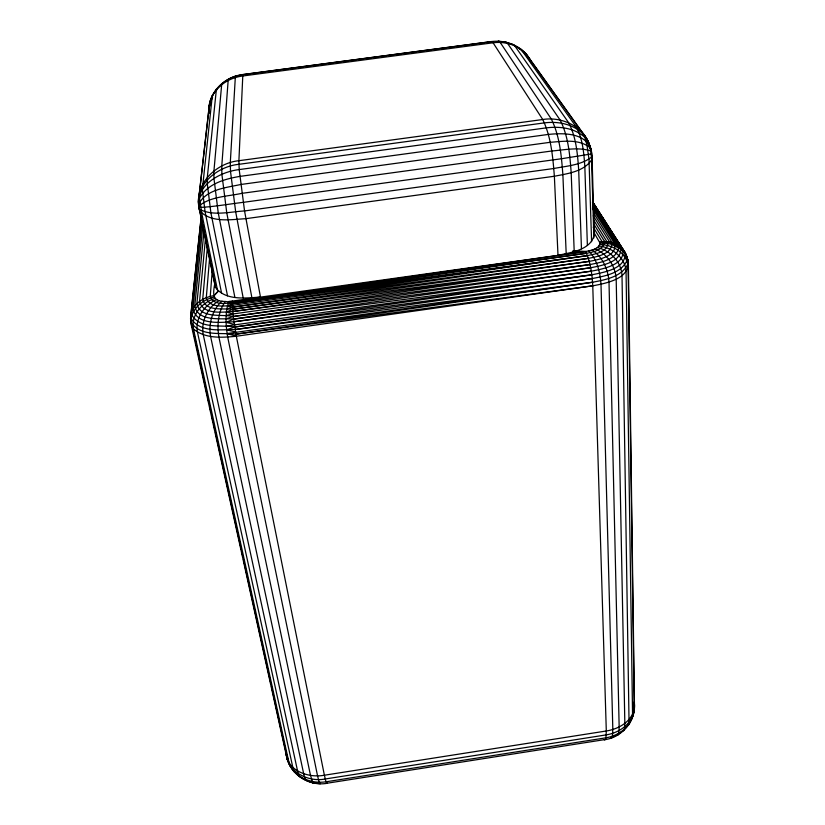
<?xml version="1.0" encoding="UTF-8"?>
<svg xmlns="http://www.w3.org/2000/svg" width="825" height="825" viewBox="0 0 825 825"><rect width="100%" height="100%" fill="white"/><g stroke="black" fill="none" stroke-linecap="round" stroke-linejoin="round"><path stroke-width="1.24" d="M593.536 231.815L600.023 243.024C599.012 249.346 590.752 250.398 585.585 251.512L232.279 301.073L233.258 316.501L236.332 336.249L324.39 775.222L325.988 781.801L327.154 783.296C309.787 786.493 291.07 775.304 286.894 757.938L191.369 325.401L190.792 315.057L201.145 217.14M592.835 202.115L624.999 252.409L628.021 260.473L628.382 263.825L634.425 703.694C635.879 721.308 621.637 737.746 604.209 739.747L605.241 739.52L605.932 737.818L606.303 730.991L592.762 285.821C592.061 274.168 590.628 262.164 585.585 251.512L572.767 251.223L585.585 251.512L232.258 302.259C225.421 304.105 212.561 304.951 210.231 296.402L212.417 268.238M634.425 703.694C634.889 711.325 632.393 718.709 628.506 725.154L627.691 725.371L629.465 722.184M593.68 223.843L604.488 241.364C603.683 249.944 593.526 252.079 586.462 253.265L232.258 302.259L225.38 301.476C217.996 311.582 216.903 325.163 218.934 337.198L310.499 775.376L312.757 782.884L320.389 783.74L319.162 782.275L317.543 775.809L227.7 337.105C225.73 325.38 224.874 312.819 228.865 301.414L232.279 301.073M592.67 202.476L625.876 254.368L628.021 260.473L634.27 708.84C631.63 721.792 618.451 729.083 606.303 730.991L324.39 775.222C308.901 778.212 287.244 771.231 286.151 753.029L286.77 755.009M634.043 707.53L633.961 702.199M592.525 201.723L624.999 252.409L627.041 257.266L626.814 260.947L627.794 264.248C621.442 277.004 605.282 279.768 592.577 282.253L235.919 334.166C221.059 332.372 200.186 337.002 190.957 322.008M592.597 202.135L622.432 248.737C626.701 264.773 602.673 269.012 591.278 271.177L233.918 321.781C220.729 322.245 196.804 325.648 192.957 308.849L202.042 220.883M225.38 301.476C212.314 301.465 212.613 294.793 214.933 282.862M592.422 202.764L620.761 247.098C622.658 262.226 601.714 265.526 590.659 267.754L233.568 319.12C221.069 317.852 198.474 322.338 194.731 306.137L202.94 224.833M592.484 208.519L614.47 243.292C618.028 256.266 598.393 259.627 589.215 261.391L232.743 311.53C222.1 312.201 202.868 314.83 199.547 301.424L205.662 236.362M209.725 256.647L206.291 297.681C209.014 308.045 224.008 306.199 232.32 305.322L587.431 255.626C594.794 254.038 606.653 252.522 607.994 243.458L593.557 219.821M593.629 213.149L612.057 242.468C612.263 254.193 597.29 256.637 588.349 258.369L232.557 309.272C222.956 308.096 205.765 311.737 202.703 299.382L207.467 245.953M204.157 229.484L196.886 303.703C200.454 319.12 221.678 313.809 233.258 316.501L590.659 267.754M201.558 217.15L191.617 311.84C190.028 317.419 189.956 324.112 193.463 328.938L289.008 762.795L289.678 765.218L294.03 771.715M201.352 216.253L190.575 318.388L207.364 395.928M490.916 41.632L491.968 41.58L493.082 42.787L542.737 119.522C551.213 137.063 552.822 157.08 554.369 176.251L557.999 255.307C570.931 252.481 591.463 249.985 594.289 234.321L592.041 156.75C591.659 148.015 588.132 139.528 582.615 132.784L526.443 54.347C517.76 44.261 503.972 39.786 490.916 41.632L242.849 74.528C225.246 76.591 209.21 91.317 208.807 109.55L198.412 201.805L199.568 210.53L215.356 287.255C225.349 300.847 245.633 298.114 260.473 297.041L244.551 210.953L239.198 169.579L238.899 160.7L242.849 74.528M592.041 156.75L591.587 159.998L593.866 237.92M235.826 76.075C220.368 80.778 207.807 95.958 209.158 112.52M209.529 107.137L209.932 104.878M592.711 204.61L618.853 245.623C618.41 259.545 600.837 262.433 589.978 264.547L233.258 316.501L226.102 318.811M212.324 95.401L202.352 189.502L205.105 211.881L221.647 293.463M633.909 702.529L634.074 711.377L631.888 718.812L631.249 718.998M290.441 765.301L290.245 765.827C295.185 774.428 303.672 780.605 313.294 782.873M211.252 100.382L212.633 97.02M590.535 150.552C587.988 128.483 563.3 116.005 542.737 119.522L238.899 160.7C216.398 162.999 194.287 183.562 199.134 207.467C213.211 206.931 228.68 204.033 243.158 202.362L561.536 158.74L591.824 153.862L590.844 153.832L591.968 155.368L591.587 159.998C583.45 171.786 567.394 173.652 554.369 176.251L245.922 218.666C230.825 219.543 210.695 223.235 199.568 210.53C197.742 204.425 199.825 198.536 199.454 192.359L209.674 102.878C213.479 88.1 227.535 77.973 242.261 76.055L493.082 42.787C507.447 40.807 523.308 46.932 530.351 60.091L587.153 139.466L590.597 148.18L590.69 150.439M627.474 260.556C631.558 278.603 605.736 283.377 592.762 285.821L236.332 336.249L227.071 333.568L592.577 282.253L235.104 329.536C220.553 329.536 200.227 332.836 191.163 318.584L191.977 315.243L191.617 311.84C195.009 302.548 204.579 296.969 214.026 295.649L218.316 290.916M214.026 295.649L218.491 291.06M627.041 257.266C624.618 249.274 617.915 243.107 609.572 241.869L607.994 243.458L600.023 243.024M222.059 301.187C212.2 309.633 208.354 323.843 210.581 336.383L303.683 773.778L305.137 779.285L306.302 780.553M620.895 732.301L617.018 735.168L618.038 734.931L618.74 733.332L619.163 726.969L609.005 282.026C608.283 269.744 602.693 256.822 592.041 250.047M219.12 300.558C207.673 307.312 200.815 321.513 203.249 334.661L297.577 771.024L298.836 775.675L299.857 776.768M210.024 102.207L208.807 109.55L209.127 113.324M216.769 299.609C204.414 304.807 194.865 318.44 197.443 332.114L293.587 770.87C301.61 779.842 314.232 783.606 325.988 781.801L605.932 737.818C615.068 736.292 623.597 731.445 629.073 723.907L622.009 275.498C621.411 261.989 610.201 250.439 597.29 247.541M615.955 735.663L610.665 738.127L611.717 737.89L612.428 736.209L612.831 729.496L601.002 284.295C600.218 272.456 597.145 259.823 588.854 250.924M215.129 298.413C202.373 302.198 190.792 314.964 193.463 328.938C205.126 338.91 222.028 337.652 236.332 336.249M222.348 83.273L221.667 84.635L213.933 170.919L213.953 178.427L218.254 212.932L234.877 297.351M228.834 78.983L228.154 80.448L221.781 165.969L221.884 174.271L226.741 212.695L243.21 298.052M226.865 308.942L232.413 307.189L587.431 255.626L232.268 303.683L228.123 303.383L232.32 305.322M214.232 297.062C204.579 299.207 195.319 305.632 191.977 315.243C200.836 329.536 220.657 324.493 234.692 327.03L592.257 278.541C604.715 276.107 620.544 273.426 626.814 260.947C622.462 250.429 610.83 244.695 599.868 244.509M622.834 730.868L623.772 730.63L624.432 729.176L624.845 723.442L616.192 279.046C615.543 266.145 607.056 253.615 594.928 248.903M226.215 315.459L232.98 313.954L589.978 264.547L232.743 311.53M226.277 326.05L591.814 274.808C603.859 272.343 626.804 268.754 624.999 252.409M326.648 783.296L605.241 739.52M232.268 303.683L586.462 253.265M235.104 329.536L592.257 278.541M588.349 258.369L232.413 307.189L227.422 305.982M235.919 334.166L592.762 285.821M589.215 261.391L232.557 309.272L226.463 312.149L232.98 313.954M591.278 271.177L233.568 319.12L226.112 322.338L234.3 324.431M491.968 41.58L242.437 74.673L235.383 76.22L230.299 162.566L230.495 171.322L235.703 212.004L251.924 297.897M233.918 321.781L591.814 274.808L234.692 327.03L226.597 329.835L235.517 331.928M566.197 253.822L562.877 174.776C561.413 155.935 559.855 136.208 551.317 119.047L500.187 42.436L499.053 41.25L497.991 41.302L506.426 42.24L507.53 43.364L560.144 120.079C568.384 136.197 569.848 154.883 571.178 172.672L574.21 251.635M622.432 248.737L625.515 254.306L621.173 249.377L611.872 244.396L609.572 241.869L599.528 241.684L603.879 243.004L601.972 241.426L593.257 227.184M525.071 53.646L525.742 53.656L530.351 60.091L531.156 62.143M529.413 59.596L531.197 62.813M598.96 246.046C612.129 247.376 625.474 257.658 626.062 271.611L632.579 716.193C627.969 726.66 617.275 733.095 606.282 734.869L325.215 778.996C308.158 782.368 287.121 771.901 286.151 753.029L287.368 757.556M286.605 755.174L286.151 753.029L287.378 759.433L290.245 765.827L287.224 759.144L286.151 753.029L288.554 761.227M611.872 244.396L607.994 243.458L604.488 241.364M505.374 42.281L513.645 44.684L514.676 45.705L568.683 122.76C576.232 137.187 577.541 153.997 578.686 169.991L581.45 248.779M516.502 46.912L518.42 48.015M524.123 52.8L519.379 48.562L521.122 49.428L576.345 127.081C582.801 139.188 583.914 153.378 584.842 166.836L587.379 245.396M612.057 242.468L615.409 245.747M614.47 243.292L618.513 247.438L592.556 206.271M209.127 109.395L209.107 112.551M526.515 55.636L527.959 57.616M588.369 144.55L589.854 146.644M591.607 152.285L588.648 142.56L583.688 134.64C573.746 124.142 558.391 121.1 544.49 122.873L238.91 164.319C217.181 166.392 193.452 185.326 199.31 209.158C212.871 216.408 229.845 211.747 244.551 210.953L553.853 168.496C566.538 166.011 580.831 165.268 591.442 157.204L590.69 150.913C578.15 146.881 564.527 149.954 551.708 151.006L241.838 193.349C227.535 196.463 210.519 196.463 198.815 206.054L199.134 207.467C194.886 185.089 220.378 171.775 239.198 169.579L546.377 127.854C559.69 126.256 574.613 127.854 584.822 137.362L586.977 145.169L588.988 159.246L591.587 241.694M217.388 89.657L216.428 88.956L207.322 177.241L207.281 183.614L210.87 212.654L227.514 295.804M593.288 215.83L609.572 241.869M618.853 245.623L621.173 249.377M620.761 247.098L623.514 251.656M591.308 150.748L590.102 147.788C579.171 138.682 563.258 141.353 550.12 142.312L240.694 184.501C226.132 187.729 205.714 189.338 198.619 204.487L199.134 207.467M625.876 254.368L628.021 260.473M593.515 232.145L594.289 234.321M590.968 149.356C585.337 132.464 562.898 132.949 548.295 134.434L239.797 176.406C224.782 178.953 207.292 183.81 199.557 198.206L201.774 213.458L217.573 290.544M207.91 398.444L209.024 403.477M209.581 405.993L210.684 411.015M212.077 417.306L213.18 422.338M213.737 424.854L214.851 429.877M215.407 432.393L216.511 437.425M217.068 439.942L238.703 538.013M239.26 540.53L241.209 549.337M241.756 551.853L242.87 556.875M243.427 559.391L244.53 564.424M245.087 566.94L270.889 683.873M271.446 686.39L272.559 691.422M273.106 693.938L285.873 751.771M287.059 757.309L287.512 759.454M199.392 208.725L214.84 283.862M626.495 256.369L626.866 258.38M215.016 284.996L215.356 287.255"/></g></svg>
